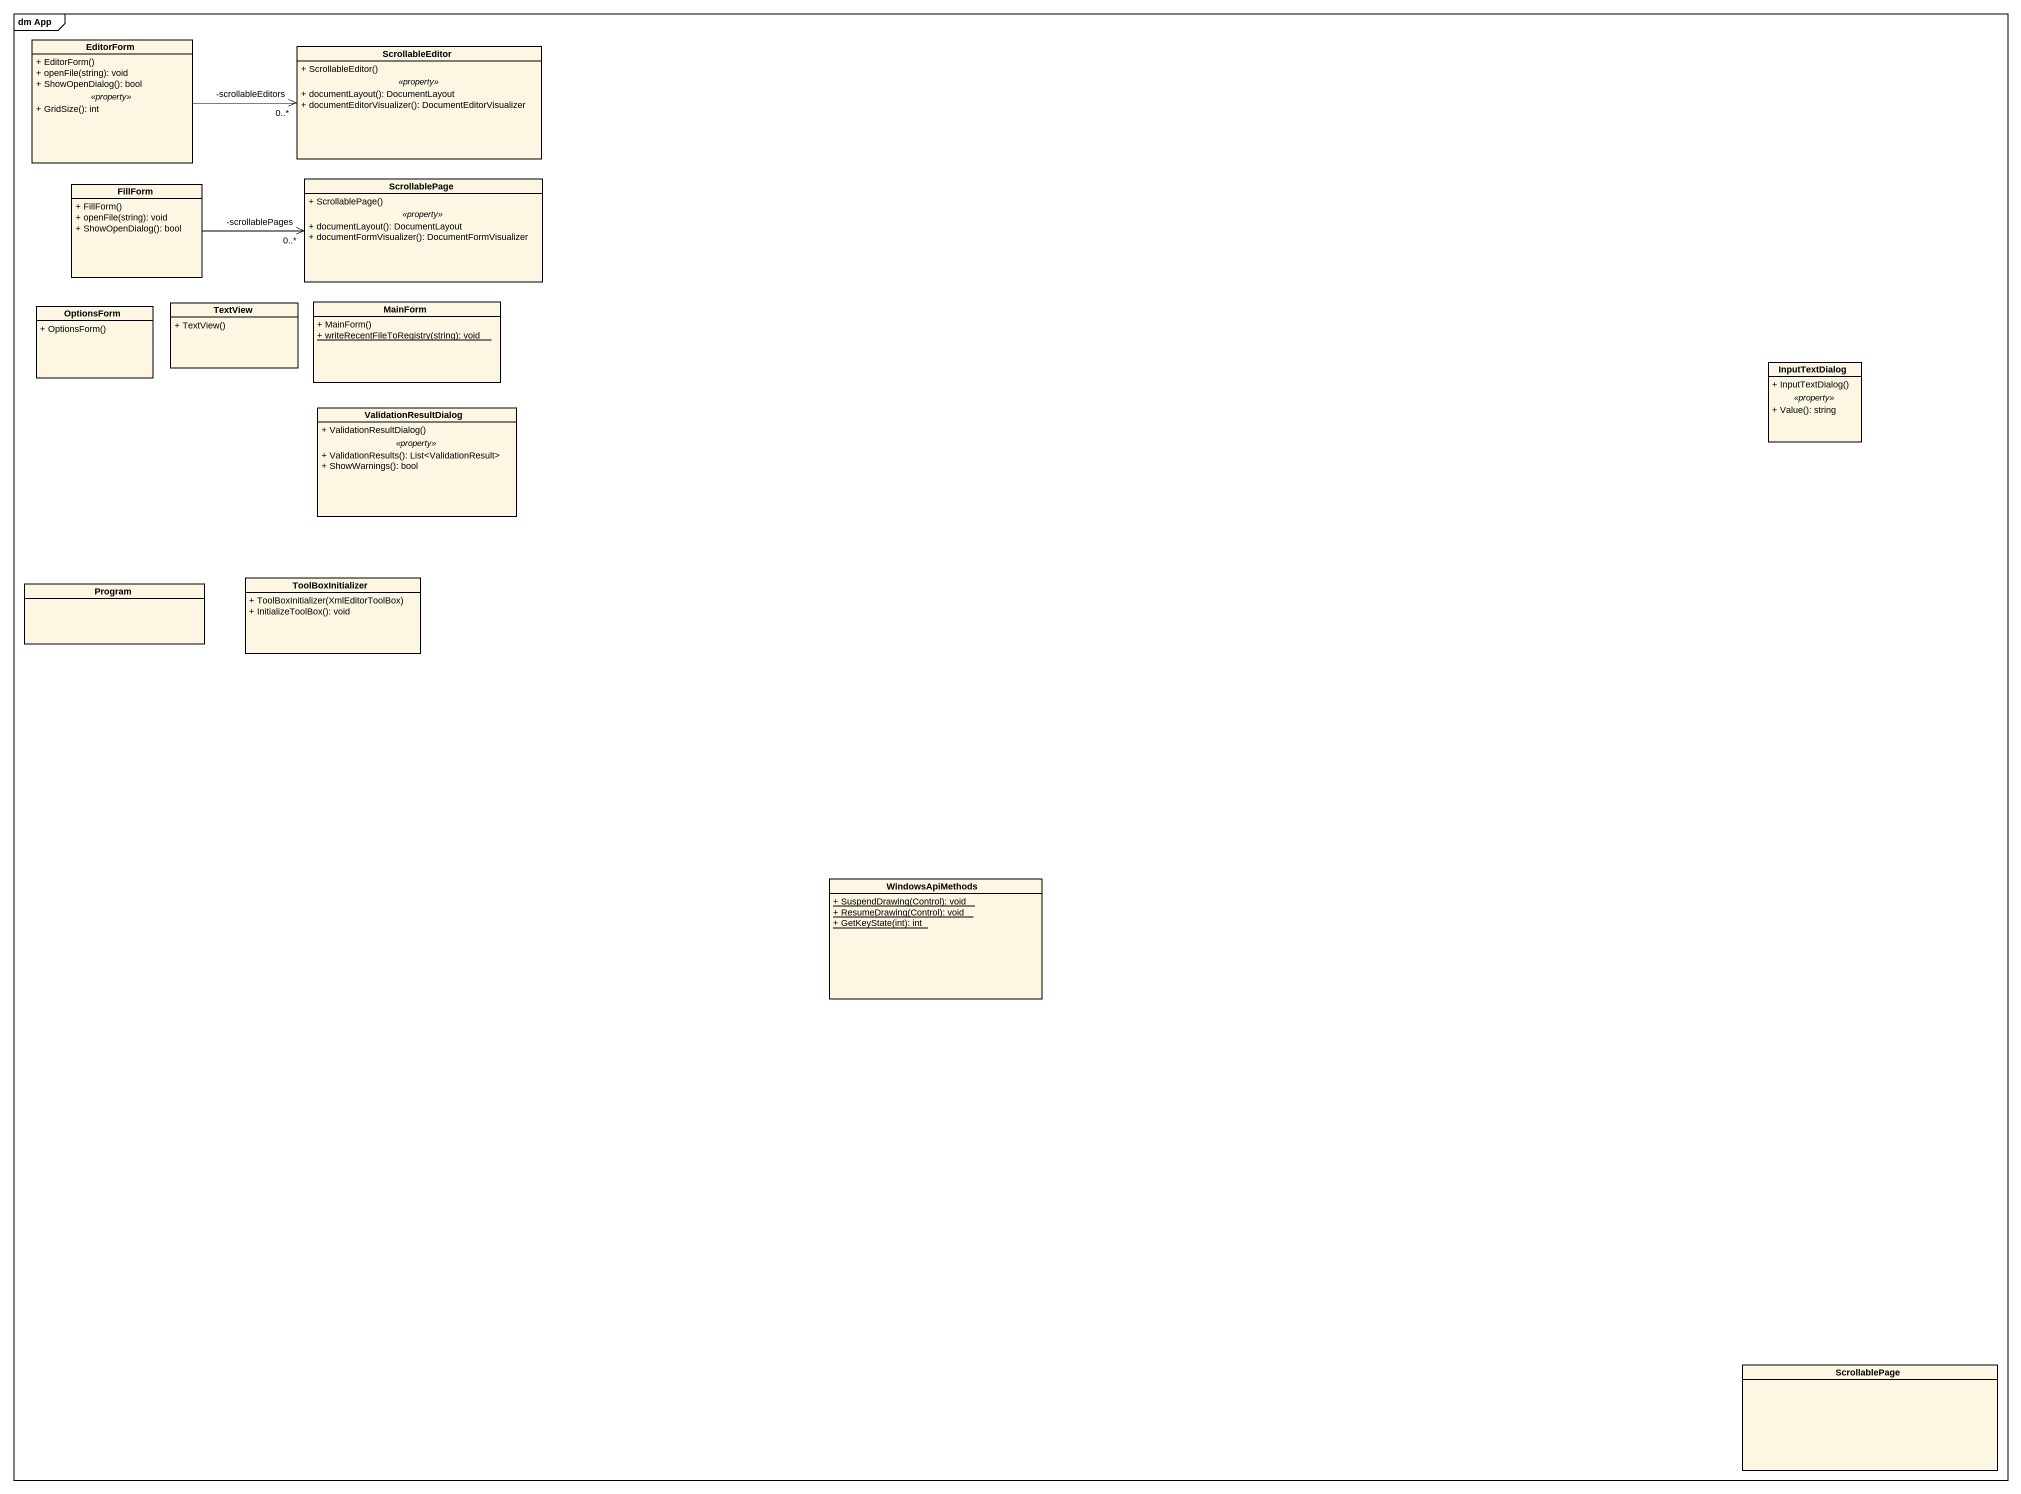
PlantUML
@startuml
mainframe dm App
hide circle
hide empty members
skinparam classAttributeIconSize 0
class EditorForm {
  + EditorForm()
  + openFile(string): void
  + ShowOpenDialog(): bool
  .. <<property>> ..
  + GridSize(): int
}
class ScrollableEditor {
  + ScrollableEditor()
  .. <<property>> ..
  + documentLayout(): DocumentLayout
  + documentEditorVisualizer(): DocumentEditorVisualizer
}
class FillForm {
  + FillForm()
  + openFile(string): void
  + ShowOpenDialog(): bool
}
class ScrollablePage {
  + ScrollablePage()
  .. <<property>> ..
  + documentLayout(): DocumentLayout
  + documentFormVisualizer(): DocumentFormVisualizer
}
class OptionsForm {
  + OptionsForm()
}
class TextView {
  + TextView()
}
class MainForm {
  + MainForm()
  {static} + writeRecentFileToRegistry(string): void
}
class InputTextDialog {
  + InputTextDialog()
  .. <<property>> ..
  + Value(): string
}
class ValidationResultDialog {
  + ValidationResultDialog()
  .. <<property>> ..
  + ValidationResults(): List<ValidationResult>
  + ShowWarnings(): bool
}
class Program
class ToolBoxInitializer {
  + ToolBoxInitializer(XmlEditorToolBox)
  + InitializeToolBox(): void
}
class WindowsApiMethods {
  {static} + SuspendDrawing(Control): void
  {static} + ResumeDrawing(Control): void
  {static} + GetKeyState(int): int
}
class "ScrollablePage" as ScrollablePage_2
EditorForm -right-> "-scrollableEditors\n0..*" ScrollableEditor
FillForm -right-> "-scrollablePages\n0..*" ScrollablePage
@enduml
